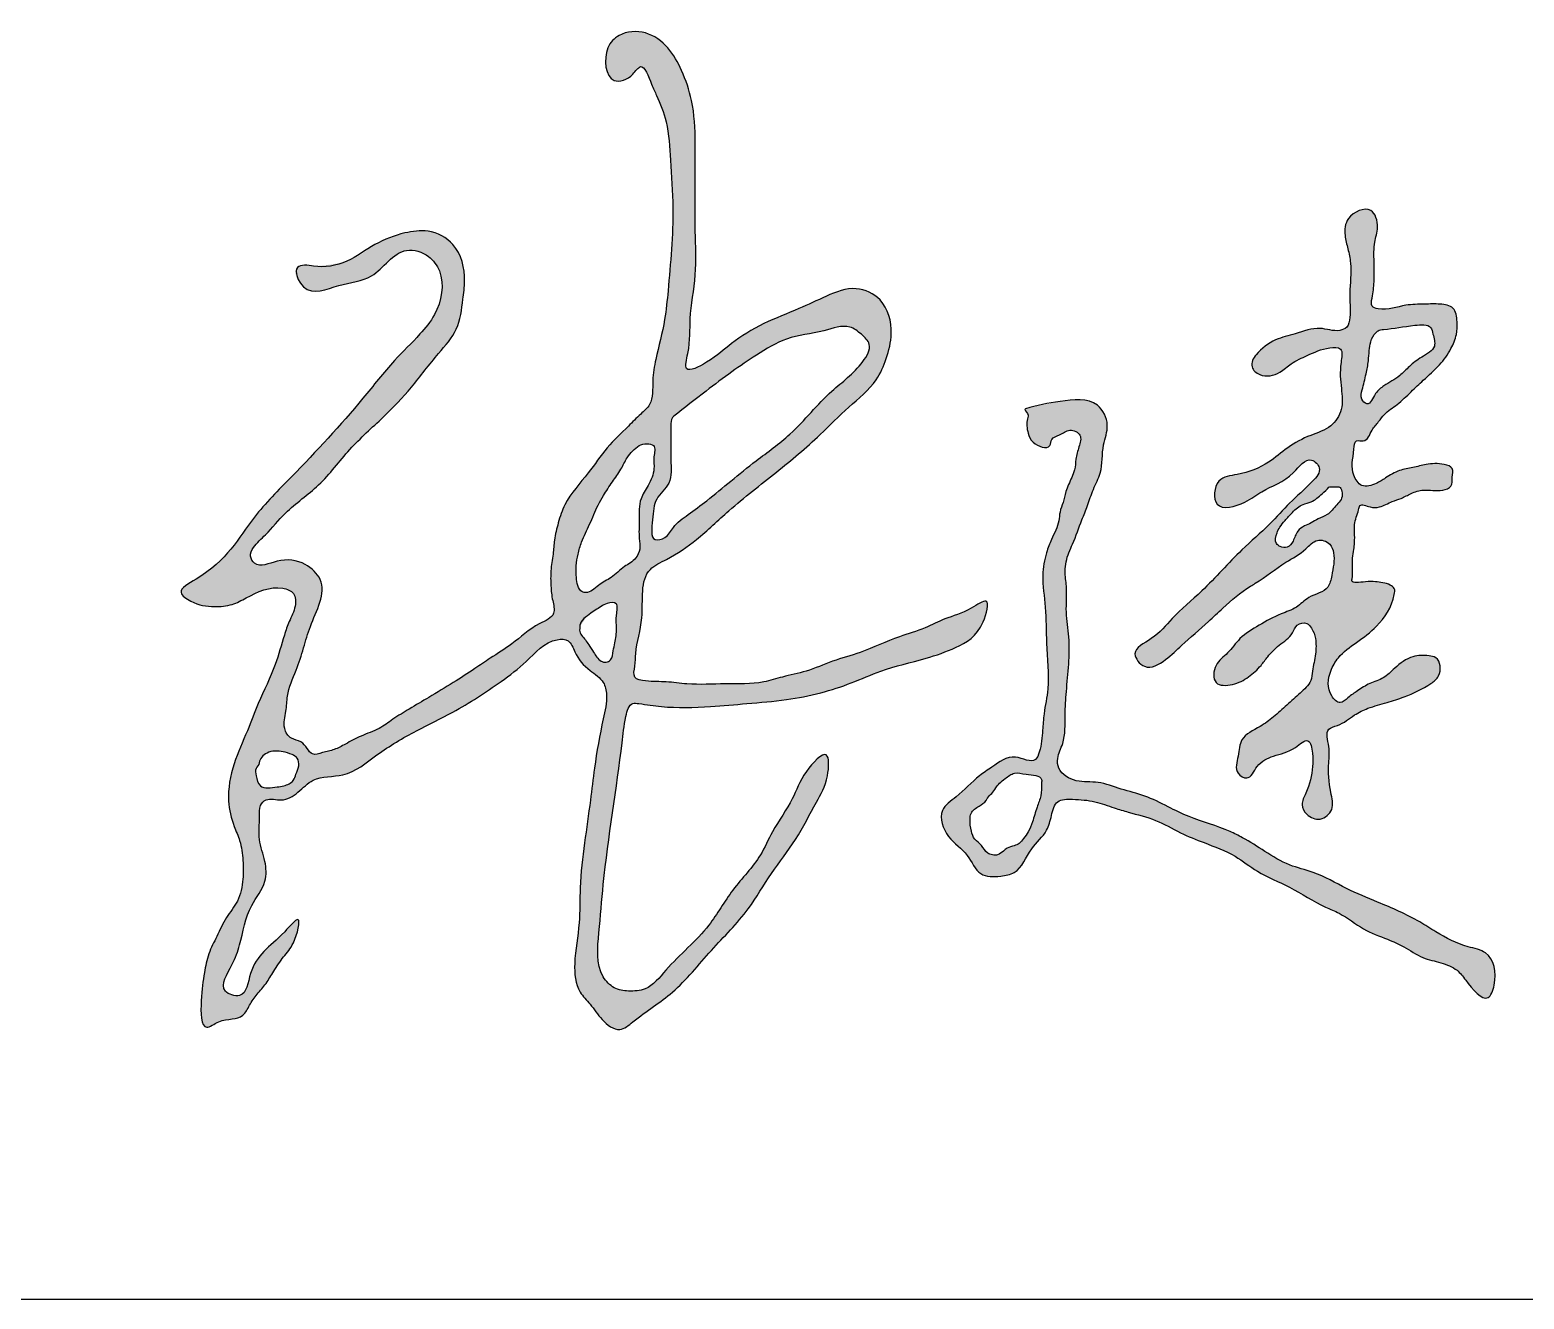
# Model space of a CAD drawing. Extents: x 30064 to 135164, y 17999 to 492668.
# Drawn here: x 110754 to 111712, y 91399 to 92212 of the extents above; entities that cross this region are included whole.
import ezdxf

# ---------------------------------------------------------------- set-up
doc = ezdxf.new("R2010")
doc.units = 0
doc.header["$LTSCALE"] = 1000
doc.header["$MEASUREMENT"] = 0
doc.layers.add('文字和字符', color=7, linetype='Continuous')

msp = doc.modelspace()

# ---------------------------------------------------------------- hatches: boundary and pattern name
at = {"layer": '文字和字符'}
h = msp.add_hatch(color=6, dxfattribs=at)
edge = h.paths.add_edge_path()
edge.add_spline(control_points=[(110935.96, 92060.68), (110936.19, 92060.64), (110961.08, 92061.79), (110973.83, 92075.43), (110992.54, 92082.12), (111010.4, 92084.57), (111029.24, 92074.9), (111033.75, 92055.13), (111031.24, 92036.96), (111029.33, 92019.52), (111013.74, 92002.76), (110999.5, 91983.15), (110980.03, 91962.88), (110958.26, 91943.93), (110941.01, 91919.71), (110919.2, 91905.45), (110907.2, 91889.97), (110898.23, 91882.31), (110894.49, 91875.05), (110899.92, 91866.47), (110914.3, 91873.83), (110929.67, 91871.88), (110947.01, 91855.96), (110934.63, 91834.67), (110929.67, 91815.93), (110924.77, 91800.99), (110918.73, 91787.92), (110918.72, 91775.09), (110915.83, 91765.61), (110920.82, 91757.35), (110928.17, 91756.75), (110931.57, 91751.94), (110935.31, 91746.71), (110942.28, 91749.44), (110949.26, 91750.58), (110957.37, 91755.01), (110966.58, 91760.15), (110977.69, 91763.64), (110987.17, 91770.85), (110997.88, 91777.31), (111010.86, 91785.05), (111025, 91793.47), (111038.05, 91801.95), (111050.33, 91810.41), (111065.01, 91819.31), (111076.09, 91830.29), (111091.71, 91836.36), (111088.71, 91847.08), (111087.89, 91855.75), (111087.68, 91865.91), (111089.5, 91875.58), (111090.03, 91885.99), (111092.69, 91896.57), (111097.76, 91912.26), (111111.49, 91926.48), (111123.3, 91944.55), (111135.82, 91956.17), (111144.65, 91965.35), (111153.97, 91973.25), (111152.56, 91987.1), (111155.75, 92004.96), (111161.12, 92023.91), (111164.06, 92056.47), (111167.29, 92090.53), (111164.6, 92126.74), (111163.48, 92151), (111157, 92167.58), (111151.97, 92177.93), (111146.81, 92192.89), (111139.65, 92181.03), (111123.52, 92175.3), (111120.96, 92198.97), (111132.6, 92210.85), (111149.44, 92212.04), (111163.82, 92201.29), (111172.65, 92185.26), (111179.67, 92164.81), (111180.6, 92144.53), (111180.46, 92125.34), (111180.56, 92106.43), (111180.17, 92082.4), (111181.75, 92055.13), (111176.18, 92028.14), (111177.75, 92010.77), (111172.02, 91990.66), (111192.27, 92000.87), (111203.6, 92011.96), (111224.36, 92024.71), (111245.49, 92032.43), (111264.31, 92041.63), (111282.56, 92048.91), (111302.62, 92039.56), (111307.73, 92019.25), (111303.4, 92001.79), (111295.92, 91984.2), (111278.2, 91970.54), (111258.12, 91949.73), (111231.98, 91928.04), (111204.61, 91906.99), (111182.83, 91885.97), (111165.92, 91874.19), (111144, 91864.51), (111148.94, 91837.06), (111142.11, 91817.31), (111142.19, 91805.14), (111139.98, 91796.13), (111151.42, 91794.33), (111161.7, 91794.69), (111179.03, 91792.12), (111199.65, 91793.49), (111220.52, 91792.5), (111237.28, 91798.02), (111252.45, 91800.81), (111268.42, 91808.06), (111289.07, 91813.41), (111308.06, 91822.84), (111326.74, 91827.89), (111341.87, 91835.99), (111353.82, 91838.37), (111370.33, 91850.52), (111364.17, 91825.29), (111349.07, 91816.44), (111325.18, 91807.85), (111302.15, 91803.19), (111280.53, 91793.24), (111260.37, 91786.8), (111237.96, 91782.33), (111214.22, 91780.55), (111187.72, 91778.08), (111163.99, 91777.37), (111148.22, 91779.96), (111138.22, 91781.17), (111134.98, 91768.59), (111131.34, 91732.85), (111122.75, 91683.76), (111119.04, 91635.09), (111116.34, 91609.96), (111127.97, 91597.44), (111138.12, 91595.84), (111151.36, 91596.83), (111166.17, 91616.29), (111188.14, 91633.74), (111203.75, 91662.12), (111221.35, 91679.41), (111230.42, 91700.84), (111243.38, 91718.17), (111248.33, 91734.64), (111266.88, 91754.45), (111265.75, 91730.23), (111256.7, 91715.41), (111245.61, 91692.74), (111228.6, 91671.97), (111213.89, 91645.71), (111190.09, 91622.75), (111168.16, 91594.75), (111146.75, 91582.16), (111131.41, 91568.74), (111119.9, 91577.78), (111114.12, 91587.34), (111103.84, 91597.21), (111102.28, 91616.83), (111106.9, 91638.49), (111106.23, 91664.6), (111109.43, 91690.78), (111113.06, 91716.26), (111116.25, 91742.89), (111120.05, 91765.33), (111124.65, 91783.49), (111122.05, 91795.62), (111111.49, 91802.14), (111103.73, 91810.57), (111100.38, 91821.85), (111085.07, 91821.72), (111073.59, 91807.31), (111051.87, 91791.36), (111028.62, 91775.97), (111000.61, 91762.84), (110977.56, 91749.18), (110957.82, 91732.42), (110936.62, 91734.48), (110926.54, 91723.38), (110916.26, 91716.88), (110906.6, 91720.66), (110900.78, 91714.72), (110901.71, 91705.38), (110899.92, 91693.26), (110905.41, 91680.13), (110906.17, 91664.39), (110892.97, 91649.38), (110890.16, 91629.21), (110884.24, 91612.72), (110873.38, 91596.49), (110892.92, 91590.43), (110894.44, 91609.17), (110904.17, 91623), (110914.75, 91630.44), (110929.34, 91648.27), (110924.13, 91626.22), (110916.71, 91618.51), (110910.6, 91609.47), (110905.77, 91601.07), (110899.8, 91594.29), (110894.92, 91587.69), (110889.95, 91576.95), (110877.58, 91579.64), (110863.6, 91568.36), (110863.61, 91593.03), (110865.56, 91605.72), (110868.27, 91620.45), (110874.33, 91631.56), (110879.33, 91643.46), (110888.53, 91653.9), (110891.08, 91667.21), (110890.91, 91680.22), (110889.43, 91691.84), (110883.85, 91703.71), (110880.04, 91720.42), (110883.98, 91741.82), (110893.31, 91761.67), (110901.15, 91783.22), (110911.37, 91802.81), (110916, 91820.93), (110920.26, 91833.55), (110924.71, 91841.51), (110924.52, 91851.8), (110910.17, 91856.97), (110896.86, 91850.43), (110883.57, 91843.08), (110870.79, 91842.16), (110859.97, 91843.6), (110846.82, 91852.84), (110879.26, 91868.82), (110891.68, 91895.28), (110929.99, 91933.86), (110960.25, 91966.12), (110985.57, 91998.64), (111002.55, 92015), (111016.91, 92032.11), (111020.78, 92053.26), (111009.85, 92068.56), (110989.86, 92074.63), (110976.2, 92051.14), (110952.06, 92050.16), (110931.75, 92039.13), (110919.27, 92062.97), (110935.85, 92060.7), (110935.96, 92060.68)], knot_values=[0, 0, 0, 0, 29.830329, 58.917813, 87.403057, 108.106156, 133.178165, 167.21185, 183.493575, 210.674955, 237.313626, 275.867732, 312.375317, 353.761043, 395.875537, 434.582879, 460.669761, 476.274997, 484.417806, 491.620343, 511.676156, 536.924503, 555.692553, 598.362356, 618.348177, 639.189191, 663.45492, 677.063063, 692.317653, 702.959274, 711.943659, 720.14469, 726.927846, 735.80548, 746.57076, 757.657127, 773.391329, 790.76732, 805.441898, 822.594095, 842.866694, 868.323001, 891.127033, 907.573393, 930.634575, 961.258613, 976.688727, 988.002723, 1001.170801, 1014.557807, 1029.617846, 1042.133039, 1057.768168, 1075.005198, 1109.99381, 1138.042246, 1164.89526, 1180.29965, 1191.874738, 1213.241442, 1232.349281, 1268.725268, 1294.322921, 1368.395782, 1410.724556, 1445.044845, 1469.944393, 1480.867815, 1499.328512, 1508.741629, 1526.286567, 1555.649157, 1570.573337, 1593.98259, 1617.984445, 1641.382666, 1669.439815, 1707.291974, 1725.035697, 1749.43332, 1786.029801, 1824.844218, 1863.911625, 1895.042411, 1908.396405, 1926.997455, 1954.733646, 1988.605585, 2022.407336, 2049.221687, 2076.673409, 2100.00089, 2131.565175, 2154.184674, 2175.023051, 2209.537897, 2244.846276, 2295.987218, 2350.394106, 2388.904508, 2420.906973, 2437.842954, 2481.538585, 2513.67034, 2525.068719, 2534.685067, 2544.923321, 2563.314623, 2581.768155, 2615.884833, 2650.046285, 2667.232328, 2688.872495, 2714.057646, 2739.784309, 2777.467879, 2801.534699, 2820.718126, 2846.219989, 2860.698517, 2879.243585, 2912.659008, 2940.608915, 2982.423161, 3010.685784, 3039.178412, 3070.401495, 3105.567192, 3138.040416, 3181.77967, 3202.070017, 3207.318711, 3220.228211, 3244.089956, 3371.102495, 3414.225609, 3453.462193, 3467.26996, 3480.300078, 3495.079726, 3519.973063, 3575.220664, 3613.131208, 3652.775903, 3675.917744, 3710.071084, 3737.577823, 3760.456026, 3779.026476, 3804.406012, 3842.427404, 3879.53793, 3916.903526, 3966.451123, 4017.131972, 4061.072175, 4074.638395, 4092.565028, 4109.947309, 4123.823044, 4149.665691, 4185.989873, 4217.238435, 4257.446297, 4295.790415, 4324.39685, 4369.00823, 4390.680082, 4401.809145, 4417.703641, 4439.204356, 4450.588858, 4460.404255, 4494.065203, 4522.530802, 4573.458554, 4609.521342, 4650.912748, 4685.917862, 4712.736046, 4730.120946, 4746.286022, 4759.95949, 4766.863435, 4776.672561, 4797.16942, 4817.291784, 4834.860476, 4859.323634, 4896.066848, 4914.918931, 4939.065769, 4952.349318, 4974.17708, 4996.946, 5022.500289, 5038.394722, 5059.260572, 5074.696393, 5090.132213, 5102.860644, 5115.363234, 5127.279907, 5137.839505, 5160.110254, 5171.91017, 5195.838718, 5221.384366, 5238.430758, 5255.298426, 5274.238989, 5291.838335, 5311.960699, 5328.55338, 5346.364767, 5359.960569, 5382.934513, 5416.477261, 5448.016954, 5474.30002, 5511.880375, 5539.40652, 5552.058861, 5566.94274, 5578.03298, 5588.729847, 5622.382906, 5636.081831, 5651.985781, 5673.57334, 5685.092373, 5703.046221, 5778.830378, 5827.289368, 5921.873186, 5965.463367, 5998.231583, 6019.778213, 6058.791881, 6074.951846, 6095.085564, 6133.666904, 6164.015928, 6195.290173, 6213.346315, 6227.672688, 6227.672688, 6227.672688, 6227.672688], degree=3, periodic=0)
edge = h.paths.add_edge_path(flags=16)
edge.add_spline(control_points=[(111144.59, 91945.66), (111144.49, 91945.59), (111135.7, 91938.27), (111133.28, 91930.12), (111127.01, 91922.27), (111122.31, 91914.69), (111117, 91905.8), (111113.21, 91895.47), (111107.86, 91885.39), (111105.3, 91876.33), (111104.05, 91869.22), (111104.16, 91862.86), (111104.61, 91857.47), (111106.14, 91852.59), (111112.48, 91850.47), (111118.42, 91856.81), (111127.24, 91861.03), (111134.25, 91868.18), (111142.3, 91872.25), (111145.59, 91879.46), (111144.07, 91887.81), (111144.92, 91898.44), (111144.05, 91910.8), (111150.87, 91920.39), (111154.83, 91929.72), (111153.42, 91937.91), (111155.49, 91945.99), (111149.62, 91947.41), (111144.64, 91945.69), (111144.59, 91945.66)], knot_values=[0, 0, 0, 0, 15.16178, 26.885115, 40.319645, 54.966413, 64.568744, 83.231373, 100.644648, 111.873825, 122.261764, 130.597594, 138.137919, 145.255344, 149.904189, 163.057972, 176.277051, 191.533217, 204.002706, 212.709306, 222.244258, 238.518955, 257.638434, 271.136509, 286.704711, 297.422187, 307.353728, 313.519692, 320.456367, 320.456367, 320.456367, 320.456367], degree=3, periodic=0)
edge = h.paths.add_edge_path(flags=16)
edge.add_spline(control_points=[(111166.68, 91964.52), (111166.91, 91964.7), (111188.35, 91981.42), (111202.88, 91992.49), (111220.52, 92004.36), (111239.35, 92016.07), (111260.1, 92017.46), (111277.54, 92024.29), (111286.8, 92017.33), (111294.54, 92009.92), (111284.85, 91993.51), (111264.53, 91979.74), (111244.83, 91954.22), (111221.14, 91937.55), (111203.47, 91923.2), (111189.2, 91911.32), (111176.64, 91901.96), (111166.57, 91894.9), (111162.62, 91886.52), (111151.05, 91883.59), (111153.8, 91899.68), (111153.66, 91911.7), (111166.22, 91921.42), (111164.66, 91934.81), (111164.76, 91946.03), (111165.26, 91954.23), (111164.28, 91959.94), (111166.64, 91964.49), (111166.68, 91964.52)], knot_values=[0, 0, 0, 0, 36.430419, 65.187197, 91.419752, 121.899033, 155.898168, 179.129599, 191.187594, 202.563458, 218.937757, 256.902618, 310.337733, 348.658026, 377.380118, 405.122206, 425.745844, 443.117225, 454.890005, 463.601594, 481.231921, 499.962837, 517.902498, 538.606138, 551.160941, 565.957672, 570.889886, 577.866804, 577.866804, 577.866804, 577.866804], degree=3, periodic=0)
edge = h.paths.add_edge_path(flags=16)
edge.add_spline(control_points=[(111106.53, 91829.43), (111106.52, 91829.54), (111112.4, 91839.15), (111118.84, 91841.65), (111124.08, 91845.12), (111131.89, 91845.56), (111129.27, 91835.98), (111130.38, 91828.44), (111129.35, 91820.5), (111127.75, 91814.07), (111127.46, 91808.75), (111123.37, 91806.41), (111118.52, 91807.84), (111115.7, 91812.96), (111112.55, 91817.48), (111109.6, 91822.35), (111105.92, 91824.47), (111106.54, 91829.41), (111106.53, 91829.43)], knot_values=[0, 0, 0, 0, 13.966431, 26.642221, 32.867363, 40.668687, 50.865474, 62.813241, 75.541774, 82.709236, 91.158043, 95.563358, 100.25464, 110.515602, 118.401257, 123.681007, 133.675528, 136.491121, 136.491121, 136.491121, 136.491121], degree=3, periodic=0)
edge = h.paths.add_edge_path(flags=16)
edge.add_spline(control_points=[(110901.1, 91742.49), (110901.11, 91742.58), (110906.64, 91752.09), (110915.1, 91749.77), (110921.5, 91748.26), (110926.21, 91745.65), (110926.91, 91740.11), (110924.64, 91735.7), (110923.09, 91730.06), (110917.65, 91727.63), (110910.74, 91726.77), (110901.25, 91724.94), (110899.22, 91733.68), (110898.2, 91738.21), (110901.1, 91742.44), (110901.1, 91742.49)], knot_values=[0, 0, 0, 0, 11.122688, 25.410392, 33.76565, 39.259742, 46.34399, 54.032835, 60.099225, 69.754386, 75.753906, 90.734986, 100.54138, 106.793197, 112.698594, 112.698594, 112.698594, 112.698594], degree=3, periodic=0)
h = msp.add_hatch(color=6, dxfattribs=at)
edge = h.paths.add_edge_path()
edge.add_spline(control_points=[(111539.8, 92003.94), (111539.91, 92004.07), (111552.44, 92015.64), (111565.51, 92016.66), (111579.68, 92022.91), (111590.7, 92018.07), (111598.97, 92021.28), (111600.55, 92031.09), (111599.12, 92044.33), (111601.36, 92059.38), (111598.69, 92071.66), (111596.2, 92080.96), (111597.04, 92093.33), (111614.59, 92100.95), (111618.77, 92085.63), (111614.98, 92075.3), (111615.44, 92063.37), (111615.67, 92051.17), (111614.69, 92042.44), (111612.84, 92034.57), (111623.26, 92031.63), (111633.54, 92036.28), (111647.23, 92036.2), (111656.97, 92036.69), (111667.49, 92035.08), (111668.75, 92025.11), (111668.55, 92016.38), (111664.51, 92006.69), (111657.31, 91996.71), (111647.78, 91988.39), (111638.69, 91979.95), (111630.94, 91972.01), (111622.59, 91967.14), (111618.21, 91960.6), (111613.34, 91955.74), (111610.85, 91947.19), (111602.92, 91949.97), (111602.19, 91938.31), (111599.8, 91929.72), (111607.16, 91918.11), (111616.42, 91920.94), (111623.55, 91925.45), (111631.06, 91930.24), (111640.24, 91931.4), (111649.69, 91934.16), (111657.88, 91934.54), (111666.9, 91931.76), (111665.08, 91925.32), (111665.82, 91919.06), (111656.83, 91915.86), (111648.44, 91918.23), (111639.26, 91915.4), (111633.17, 91911.75), (111626.07, 91909.79), (111619.79, 91906.04), (111613.02, 91905.64), (111606.25, 91909.2), (111605.07, 91901.86), (111602.46, 91896.86), (111602.94, 91889.51), (111602.99, 91884.21), (111602.48, 91878.73), (111601.31, 91873.75), (111601.66, 91868.83), (111601.45, 91864.77), (111601.86, 91861.82), (111599.91, 91856.73), (111609.98, 91858.89), (111617.01, 91858.45), (111623.82, 91857.73), (111629.09, 91854.3), (111627.25, 91843.1), (111619.42, 91830.73), (111604.56, 91819.79), (111592.95, 91811.75), (111586.12, 91799.69), (111584.8, 91787.96), (111593.43, 91779.18), (111599.17, 91784.88), (111605.12, 91788.77), (111612.48, 91793.76), (111621.78, 91796.25), (111629.39, 91804.22), (111638.83, 91811.31), (111648.52, 91811.44), (111657.83, 91809.91), (111658.87, 91798.42), (111648.57, 91790.65), (111637.17, 91785.36), (111623.37, 91780.77), (111612.36, 91778.16), (111601.62, 91772.89), (111594.78, 91766.66), (111583.36, 91764.28), (111587.3, 91752.53), (111585.92, 91739.94), (111586.39, 91726.4), (111590.54, 91712.65), (111581.21, 91704.53), (111572.22, 91708.25), (111567.92, 91715.97), (111573.77, 91725.98), (111576.01, 91737.45), (111576.46, 91747.92), (111573.86, 91760.14), (111562.77, 91749.33), (111551.79, 91747.8), (111540.2, 91742.31), (111535.72, 91730.33), (111525.28, 91736.57), (111528.89, 91746.77), (111529.17, 91759.43), (111541.72, 91764.82), (111551.17, 91771.87), (111559.51, 91779.51), (111567.57, 91786.81), (111575.19, 91793.43), (111576.03, 91802.97), (111578.08, 91811.67), (111578.46, 91821.26), (111576.19, 91827.99), (111572.23, 91833.02), (111565.37, 91831.4), (111562.88, 91823.39), (111554.56, 91818.31), (111547.75, 91811.44), (111542.38, 91803.72), (111534.95, 91797), (111525.79, 91792.02), (111511.55, 91791.43), (111512.84, 91806.37), (111522.39, 91812.54), (111529.4, 91823.47), (111542.07, 91830.74), (111553.89, 91837.72), (111565.96, 91841.25), (111573.68, 91850.15), (111586.28, 91852), (111588.65, 91864.95), (111590.75, 91874.09), (111587.46, 91883.86), (111578, 91886.73), (111570.51, 91877.18), (111556.14, 91870.18), (111545.12, 91860.82), (111530.69, 91852.49), (111520.82, 91843.94), (111506.9, 91830.58), (111494.02, 91819.78), (111482.56, 91808.45), (111469.26, 91800.33), (111458.02, 91814.59), (111475.78, 91822.41), (111486.82, 91836.9), (111508.42, 91854.53), (111527.12, 91876.6), (111547.44, 91893.57), (111561.58, 91909.87), (111573, 91919.2), (111582.86, 91930.63), (111572.85, 91940.15), (111561.7, 91923.28), (111545.86, 91918.76), (111532.57, 91908.12), (111511.19, 91902.34), (111513.34, 91925.59), (111531.36, 91927.04), (111546.57, 91933.03), (111560.12, 91945.1), (111573.71, 91952.41), (111587.99, 91956.6), (111595.99, 91968.84), (111594.21, 91983.7), (111593.06, 91995.03), (111596.19, 92008.97), (111583.1, 92008.45), (111573.92, 92003.89), (111562.6, 91999.08), (111554.49, 91991.19), (111544.09, 91989.26), (111534.59, 91995.32), (111539.74, 92003.87), (111539.8, 92003.94)], knot_values=[0, 0, 0, 0, 21.814226, 40.014518, 62.705103, 80.181203, 87.059593, 95.960741, 117.525979, 144.48919, 157.446323, 169.514731, 184.787555, 205.834293, 221.965238, 235.360358, 252.742704, 270.71375, 285.202589, 292.391017, 298.294038, 323.168932, 339.890762, 353.677583, 365.620364, 378.129251, 389.526685, 402.989381, 420.611403, 440.531037, 455.37129, 472.336878, 486.5792, 494.822314, 504.352288, 516.704907, 522.699181, 530.27695, 553.639261, 565.149337, 577.864888, 587.528817, 601.603428, 613.797645, 625.753182, 641.937729, 649.9788, 657.766267, 665.645468, 673.686615, 691.069983, 702.267642, 712.223711, 720.551303, 732.907569, 741.299569, 750.370401, 754.159277, 767.819998, 775.008381, 783.993926, 790.014194, 797.893351, 805.081778, 810.473088, 814.666318, 817.720913, 829.769177, 838.760629, 852.283854, 856.964277, 862.355586, 894.641394, 917.573479, 938.655869, 952.338385, 974.413595, 984.091028, 992.098792, 1002.565424, 1015.429981, 1028.359865, 1041.617731, 1060.692449, 1075.149999, 1081.330321, 1097.650211, 1107.252151, 1133.82575, 1149.932866, 1167.658992, 1180.945792, 1198.851742, 1207.212315, 1222.48382, 1236.906949, 1263.262694, 1278.557776, 1291.815576, 1304.435541, 1313.922398, 1324.654884, 1349.142625, 1361.020488, 1372.838601, 1385.371679, 1406.33795, 1423.525104, 1437.340436, 1446.079862, 1461.351368, 1476.168885, 1496.200813, 1510.803882, 1526.560496, 1542.662576, 1557.114579, 1565.766985, 1581.249459, 1594.824166, 1604.755407, 1610.756543, 1619.414177, 1627.419657, 1643.634371, 1658.03725, 1667.713087, 1682.728431, 1698.677316, 1713.209272, 1728.480822, 1743.495369, 1760.340716, 1781.062409, 1803.083586, 1817.90876, 1831.829559, 1851.204785, 1861.937228, 1882.369986, 1890.726834, 1902.273459, 1915.005119, 1936.427946, 1969.389218, 1974.338724, 2005.754245, 2023.168452, 2055.026844, 2074.268902, 2093.867831, 2107.78631, 2127.599717, 2153.412209, 2189.440129, 2240.453356, 2274.08225, 2299.89394, 2328.106323, 2341.387876, 2350.989816, 2370.530551, 2403.28468, 2421.19063, 2445.869309, 2466.302067, 2483.491087, 2513.600141, 2534.81948, 2557.988589, 2577.732832, 2594.915337, 2613.696208, 2636.660478, 2648.798069, 2658.352665, 2679.53953, 2695.582632, 2708.030864, 2726.091721, 2735.787779, 2747.159611, 2747.159611, 2747.159611, 2747.159611], degree=3, periodic=0)
edge = h.paths.add_edge_path(flags=16)
edge.add_spline(control_points=[(111586.5, 91919.01), (111586.46, 91918.97), (111580.55, 91913.25), (111576.46, 91909.69), (111568.57, 91908.18), (111563.25, 91903.32), (111558.72, 91898.1), (111555.07, 91893.83), (111552.73, 91889.14), (111551.43, 91883.62), (111555.51, 91880.43), (111560.37, 91879.85), (111564.18, 91884.92), (111565.58, 91890.79), (111570.5, 91894.3), (111575.31, 91896.03), (111579.74, 91899.17), (111586.4, 91901.29), (111590.32, 91906.67), (111594.57, 91910.91), (111595.26, 91915.04), (111593.92, 91919.93), (111590.32, 91919.21), (111586.52, 91919.04), (111586.5, 91919.01)], knot_values=[0, 0, 0, 0, 8.439041, 20.62857, 28.097042, 39.877603, 49.765051, 57.178901, 62.854461, 72.258155, 76.58164, 82.950578, 90.312624, 100.188639, 107.6845, 114.090351, 121.535477, 130.11106, 142.317774, 148.462757, 154.387511, 159.526625, 165.895648, 169.459976, 169.459976, 169.459976, 169.459976], degree=3, periodic=0)
edge = h.paths.add_edge_path(flags=16)
edge.add_spline(control_points=[(111616.56, 92018), (111616.51, 92017.95), (111612.47, 92011.95), (111612.3, 92006.44), (111611.85, 91999.31), (111610.07, 91990.95), (111608.34, 91983.02), (111606.19, 91975.83), (111612.34, 91970.01), (111615.81, 91979.71), (111622.68, 91984.99), (111631.32, 91989.31), (111638.16, 91997.03), (111645.65, 92002.51), (111655.87, 92007.85), (111653.28, 92015.99), (111651.68, 92023.87), (111636.81, 92022.54), (111626.54, 92019.9), (111618.66, 92020.18), (111616.58, 92018.01), (111616.56, 92018)], knot_values=[0, 0, 0, 0, 9.334311, 17.140719, 26.361451, 38.018579, 52.789195, 61.01517, 67.124154, 79.068588, 89.242621, 105.885881, 117.802758, 131.460083, 146.451071, 157.202444, 163.309657, 177.435607, 205.630785, 210.588468, 213.165382, 213.165382, 213.165382, 213.165382], degree=3, periodic=0)
h = msp.add_hatch(color=6, dxfattribs=at)
edge = h.paths.add_edge_path()
edge.add_spline(control_points=[(111392.04, 91969.19), (111392.27, 91969.27), (111417.27, 91975.17), (111436.97, 91977.01), (111446.66, 91959.07), (111440.44, 91944.64), (111441.94, 91929.94), (111435.21, 91917.86), (111432.07, 91907.62), (111427.27, 91896.07), (111423.78, 91885.81), (111418.85, 91875.32), (111416.74, 91866.02), (111419.01, 91853.31), (111417.46, 91839.18), (111421.5, 91816.84), (111418.57, 91794.71), (111417.11, 91772.12), (111417.94, 91757.15), (111412.05, 91746.73), (111413.11, 91736.05), (111424.77, 91729.35), (111439.13, 91731.04), (111453.37, 91725.13), (111468.88, 91721.78), (111482.93, 91714.53), (111500.63, 91705.7), (111517.52, 91701.48), (111533.47, 91693.38), (111545.71, 91685.51), (111560.16, 91676.36), (111579.25, 91672.37), (111596.95, 91661.7), (111620.17, 91652.21), (111639.82, 91643.93), (111657.92, 91632.07), (111671.56, 91624.93), (111691.28, 91621.46), (111694.84, 91604.81), (111687.53, 91586.13), (111675.38, 91601.25), (111668.52, 91610.71), (111657.93, 91614.71), (111645.74, 91617.14), (111635.33, 91624.59), (111622.41, 91630.2), (111607.61, 91635.41), (111595.99, 91645.32), (111578.97, 91651.85), (111562.67, 91663.1), (111541.77, 91671.12), (111525.53, 91684.28), (111508.04, 91690.61), (111490.74, 91697.41), (111475.65, 91706.59), (111460.71, 91709.92), (111447.8, 91713.86), (111436.09, 91718.27), (111424.34, 91719.12), (111411.28, 91719.37), (111408.62, 91708.34), (111405.89, 91697.18), (111394.07, 91687.56), (111388.83, 91671.99), (111375, 91669.42), (111361.34, 91669.23), (111355.46, 91685.4), (111341.53, 91693.19), (111334.98, 91712.04), (111350.46, 91722.06), (111359.48, 91732.55), (111372.45, 91740.71), (111383.45, 91749.78), (111397.86, 91740.82), (111402.2, 91752.57), (111402.92, 91762.01), (111403.87, 91775.75), (111407.98, 91794.06), (111404.96, 91817.05), (111405.55, 91841.39), (111402.07, 91860.72), (111404.72, 91875.48), (111408.92, 91886.83), (111413.63, 91895.03), (111413.84, 91903.45), (111416.53, 91909.37), (111417.76, 91917.16), (111421.15, 91923.82), (111423.92, 91930.64), (111424.18, 91937.57), (111426.11, 91944.44), (111428.86, 91952.89), (111419.9, 91957.16), (111414.75, 91952.25), (111408.37, 91950.81), (111408.14, 91942.25), (111396.51, 91946.39), (111393.07, 91954.2), (111392.88, 91961.23), (111393.94, 91965.81), (111392, 91969.17), (111392.04, 91969.19)], knot_values=[0, 0, 0, 0, 31.567408, 64.804615, 84.514899, 102.449572, 127.665217, 143.393176, 158.761139, 172.306084, 195.386314, 203.777391, 220.63047, 233.896682, 257.032253, 279.176201, 327.700844, 348.661996, 374.096735, 388.033075, 396.915328, 415.877792, 435.250381, 456.66983, 478.431065, 501.305126, 522.015154, 560.722472, 573.046245, 596.2976, 621.456877, 643.421109, 676.452722, 706.559804, 747.979879, 764.804525, 796.369237, 812.756663, 842.42195, 854.740888, 879.873646, 891.588111, 907.370515, 923.988969, 943.623296, 959.405623, 982.733778, 1008.381509, 1021.700495, 1058.208083, 1090.24983, 1114.093944, 1144.201026, 1166.925646, 1191.573171, 1217.002209, 1229.971469, 1248.063792, 1268.029249, 1281.440462, 1294.753802, 1308.690116, 1329.858381, 1355.865323, 1368.43417, 1386.209945, 1406.30905, 1430.06276, 1453.845898, 1470.989804, 1499.087867, 1512.54167, 1535.266273, 1553.042048, 1560.571233, 1580.172383, 1594.917168, 1617.197884, 1657.975453, 1689.943564, 1718.67234, 1738.776712, 1751.36341, 1769.195262, 1777.025624, 1785.794542, 1795.901638, 1809.568461, 1816.675984, 1826.397683, 1837.686133, 1847.881877, 1857.816128, 1868.115168, 1875.917125, 1881.585263, 1896.597226, 1905.82176, 1918.671785, 1923.218896, 1927.782629, 1927.782629, 1927.782629, 1927.782629], degree=3, periodic=0)
edge = h.paths.add_edge_path(flags=17)
edge.add_spline(control_points=[(111362.29, 91714.78), (111362.23, 91714.74), (111356.56, 91711.08), (111356.47, 91705.11), (111356.89, 91699.4), (111359.13, 91693.07), (111364.39, 91689.83), (111366.64, 91684.72), (111370.87, 91683.27), (111374.67, 91683.23), (111377.55, 91685.66), (111380.75, 91688.23), (111384.47, 91689.18), (111388.5, 91690.66), (111391.01, 91694.32), (111394.37, 91698.54), (111397.03, 91705.52), (111398.97, 91713.38), (111402.48, 91721.43), (111402.12, 91727.33), (111402.89, 91734.79), (111392.82, 91734.47), (111385.15, 91737.01), (111379.48, 91732.79), (111375.41, 91729.74), (111372.86, 91726.23), (111370.76, 91722.8), (111367.88, 91720.6), (111366.63, 91717.13), (111362.35, 91714.81), (111362.29, 91714.78)], knot_values=[0, 0, 0, 0, 9.663903, 14.696519, 25.589324, 33.287033, 41.448102, 50.312117, 54.669885, 59.317586, 65.471876, 69.610934, 76.339168, 81.250991, 86.994431, 94.228062, 103.814692, 117.550507, 128.275999, 139.362893, 142.658643, 157.109971, 167.517587, 177.222957, 183.783609, 188.977779, 195.04957, 200.641099, 203.083872, 211.139425, 211.139425, 211.139425, 211.139425], degree=3, periodic=0)

# ---------------------------------------------------------------- linework, layer by layer
msp.add_line((105180.82, 91398.87), (113180.82, 91398.87))
at = {"layer": '文字和字符', "color": 6}
for points, start_tangent, end_tangent in [([(110935.96, 92060.68), (110957.22, 92063.86), (110975.29, 92074.49), (110994.42, 92081.92), (111009.3, 92082.99), (111025.25, 92074.49), (111032.69, 92051.12), (111031.63, 92039.43), (111027.38, 92020.31), (111016.06, 92004.8), (110998.67, 91983.13), (110980.6, 91964.01), (110959.22, 91943.22), (110939.15, 91920.46), (110917.89, 91902.4), (110905.13, 91888.59), (110897.49, 91880.34), (110895.56, 91874.79), (110898.18, 91870.31), (110912.57, 91871.59), (110930.64, 91869.47), (110940.21, 91859.9), (110933.88, 91829.81), (110929.57, 91816.07), (110924.76, 91801.84), (110919.23, 91785.25), (110918.25, 91775.5), (110917.43, 91764.53), (110921.75, 91758.2), (110927.81, 91755.89), (110931.84, 91751.57), (110935.3, 91748.12), (110941.64, 91748.98), (110949.13, 91751), (110956.33, 91754.45), (110966.42, 91759.64), (110977.94, 91764.53), (110986.78, 91770.34), (110997.25, 91776.91), (111009.79, 91784.41), (111025.48, 91793.9), (111039.27, 91802.85), (111049.11, 91809.45), (111062.94, 91818.67), (111080.81, 91831.62), (111089.74, 91838.25), (111089.13, 91846.38), (111088, 91855.8), (111088, 91865.45), (111089.35, 91876.22), (111090.25, 91885.19), (111092.72, 91896.19), (111096.98, 91907.85), (111111.91, 91928.18), (111124.12, 91944.28), (111137.62, 91958.15), (111145.53, 91965.94), (111151.19, 91972.07), (111153.27, 91987.32), (111155.2, 92000.96), (111160.88, 92026.55), (111163.02, 92044.87), (111166.1, 92098.16), (111164.62, 92128.63), (111161.76, 92153.2), (111155.7, 92170.09), (111152.5, 92177.28), (111145.31, 92188.47), (111140.51, 92183.68), (111128.51, 92179.68), (111124.51, 92200.46), (111131.71, 92208.45), (111148.5, 92210.05), (111162.9, 92200.46), (111171.7, 92186.07), (111178.09, 92166.89), (111180.49, 92139.72), (111180.49, 92126.93), (111180.49, 92109.35), (111180.49, 92082.98), (111180.49, 92055.01), (111177.29, 92027.04), (111175.7, 92004.66), (111174.9, 91995.07), (111187.69, 91999.06), (111203.68, 92011.05), (111224.48, 92023.84), (111246.87, 92033.43), (111264.46, 92041.42), (111283.66, 92046.22), (111298.85, 92039.02), (111306.05, 92017.45), (111302.85, 92001.46), (111296.45, 91987.88), (111278.86, 91970.29), (111260.46, 91952.71), (111232.47, 91928.74), (111202.09, 91903.96), (111181.29, 91885.58), (111162.1, 91872.79), (111151.7, 91866.4), (111146.24, 91835.39), (111142.38, 91812.56), (111141.75, 91804.37), (111141.75, 91797.44), (111148.68, 91794.92), (111161.92, 91794.29), (111175.16, 91793.03), (111199.75, 91793.03), (111224.33, 91794.29), (111236.31, 91797.44), (111251.44, 91801.22), (111268.46, 91807.52), (111286.11, 91813.19), (111311.33, 91823.27), (111327.72, 91828.94), (111340.33, 91834.61), (111357.35, 91841.54), (111366.81, 91845.95), (111364.92, 91832.72), (111347.26, 91816.34), (111328.35, 91809.41), (111299.35, 91801.22), (111280.44, 91793.66), (111260.9, 91787.36), (111238.83, 91782.95), (111213.62, 91780.43), (111190.29, 91778.54), (111158.77, 91778.54), (111144.27, 91780.43), (111140.49, 91780.43), (111136.08, 91772.24), (111133.55, 91755.23), (111121.55, 91664.49), (111118.74, 91633.54), (111121.55, 91605.4), (111128.59, 91598.37), (111137.74, 91596.26), (111148.3, 91597.66), (111161.67, 91609.62), (111189.12, 91638.46), (111204.6, 91660.97), (111222.2, 91683.48), (111229.94, 91698.25), (111242.61, 91719.35), (111251.76, 91736.93), (111264.43, 91747.48), (111265.13, 91734.12), (111258.1, 91717.24), (111244.72, 91693.32), (111229.24, 91671.52), (111214.46, 91649.01), (111190.79, 91622.27), (111165.89, 91595.55), (111140.55, 91576.56), (111132.11, 91571.64), (111120.85, 91577.97), (111113.1, 91587.82), (111106.77, 91595.55), (111103.25, 91613.84), (111106.07, 91639.87), (111106.77, 91662.38), (111109.59, 91691.21), (111113.28, 91718.6), (111115.92, 91739.04), (111121.55, 91770.7), (111123.66, 91786.17), (111121.55, 91793.91), (111113.1, 91801.64), (111103.25, 91813.6), (111099.03, 91820.64), (111091.99, 91821.34), (111072.17, 91807.35), (111056.09, 91794.61), (111025.12, 91774.92), (111001.99, 91763.06), (110976.56, 91747.48), (110954.74, 91734.82), (110935.74, 91731.31), (110925.88, 91723.57), (110915.32, 91718.65), (110905.47, 91718.65), (110901.95, 91715.13), (110901.25, 91708.09), (110901.25, 91693.32), (110904.77, 91679.26), (110904.77, 91666.6), (110896.32, 91651.12), (110888.58, 91625.8), (110883.65, 91613.14), (110879.43, 91596.26), (110888.58, 91593.44), (110895.62, 91607.51), (110904.06, 91621.58), (110917.44, 91634.24), (110925.88, 91641.98), (110923.07, 91627.21), (110916.73, 91618.06), (110910.4, 91608.92), (110905.47, 91601.18), (110899.84, 91594.15), (110894.91, 91587.11), (110890.69, 91580.78), (110875.21, 91576.56), (110867.46, 91573.05), (110863.94, 91589.93), (110866.06, 91608.21), (110868.87, 91620.17), (110873.93, 91631.23), (110880.13, 91643.38), (110887.17, 91653.93), (110890.69, 91668), (110890.69, 91679.96), (110888.58, 91692.62), (110885.06, 91701.76), (110881.54, 91717.94), (110885.06, 91741.86), (110893.51, 91762.96), (110900.54, 91780.54), (110911.36, 91805.37), (110917.22, 91824.32), (110920.31, 91832.9), (110924.12, 91842.93), (110923.08, 91850.85), (110916.19, 91854.3), (110892.74, 91848.1), (110883.78, 91843.96), (110872.4, 91842.58), (110857.23, 91846.03), (110851.02, 91851.54), (110860.68, 91860.16), (110898.12, 91899.91), (110921.7, 91925.67), (110967.61, 91976.06), (110987.8, 92000.12), (111004.11, 92017.2), (111013.43, 92029.62), (111016.54, 92057.56), (111009.55, 92066.87), (110995.57, 92070.75), (110973.04, 92054.45), (110952.07, 92048.24), (110929.55, 92047.47), (110925.66, 92059.89), (110935.96, 92060.68)], (0.984905, -0.173097), (0.984905, -0.173097)), ([(111539.8, 92003.94), (111552.33, 92013.44), (111564.85, 92017.32), (111580.84, 92020.78), (111593.36, 92019.48), (111597.85, 92021.59), (111599.84, 92027.68), (111599.84, 92043.22), (111600.28, 92062.65), (111598.58, 92071.83), (111596.82, 92080.35), (111598.98, 92091.14), (111613.23, 92096.32), (111617.55, 92085.53), (111615.83, 92076.03), (111615.39, 92063.51), (111615.39, 92050.56), (111614.1, 92040.2), (111614.1, 92035.02), (111617.99, 92033.3), (111635.76, 92035.6), (111647.79, 92036.32), (111657.73, 92036.32), (111665.94, 92033.73), (111668.53, 92025.09), (111668.1, 92016.89), (111664.64, 92007.83), (111657.3, 91997.47), (111646.93, 91987.54), (111639.11, 91980.24), (111630.08, 91972), (111621.99, 91965.67), (111618.29, 91961.03), (111614.1, 91955.59), (111608.48, 91948.68), (111604.16, 91948.68), (111602.44, 91943.5), (111602.44, 91926.67), (111607.62, 91920.19), (111616.69, 91921.49), (111622.74, 91924.94), (111631.69, 91929.72), (111640.26, 91931.64), (111648.66, 91933.57), (111660.32, 91933.57), (111665.5, 91930.98), (111665.5, 91925.37), (111664.64, 91919.76), (111659.46, 91917.17), (111646.93, 91917.17), (111639.15, 91915.01), (111632.7, 91911.87), (111627.06, 91909.83), (111618.85, 91906.38), (111612.8, 91906.38), (111606.32, 91907.24), (111605.46, 91904.65), (111602.87, 91895.15), (111602.87, 91889.97), (111602.87, 91883.5), (111602.44, 91879.18), (111601.57, 91873.57), (111601.57, 91868.39), (111601.57, 91864.5), (111601.57, 91861.48), (111601.14, 91859.32), (111609.78, 91858.46), (111616.26, 91858.46), (111625.76, 91856.3), (111628.35, 91854.14), (111628.35, 91850.26), (111616.97, 91829.97), (111604.12, 91819.57), (111592.5, 91809.79), (111587.6, 91801.23), (111588.22, 91785.33), (111593.72, 91781.05), (111598.62, 91784.11), (111604.72, 91788.54), (111612.69, 91793.28), (111621.25, 91796.95), (111628.6, 91803.06), (111640.22, 91810.4), (111650.62, 91811.01), (111654.9, 91809.79), (111656.74, 91798.17), (111651.84, 91793.28), (111634.71, 91784.72), (111623.7, 91781.05), (111611.47, 91777.38), (111602.9, 91773.1), (111591.89, 91766.38), (111586.38, 91763.93), (111586.38, 91752.93), (111586.38, 91742.53), (111587.6, 91723.58), (111588.22, 91712.57), (111580.87, 91706.46), (111572.31, 91709.52), (111569.25, 91715.63), (111571.7, 91722.97), (111575.98, 91740.09), (111575.98, 91748.65), (111572.92, 91756.6), (111564.97, 91752.32), (111550.9, 91746.81), (111540.5, 91740.09), (111533.77, 91732.75), (111528.26, 91735.81), (111528.26, 91746.81), (111530.71, 91757.21), (111542.33, 91765.77), (111550.9, 91771.88), (111559.4, 91779.4), (111568.03, 91787.17), (111574.76, 91795.11), (111575.98, 91801.23), (111577.82, 91812.23), (111577.82, 91822.02), (111575.37, 91828.74), (111572.31, 91831.8), (111566.19, 91830.58), (111563.13, 91825.69), (111554.57, 91817.74), (111547.23, 91810.4), (111542.94, 91804.9), (111534.99, 91797.56), (111524.59, 91792.67), (111514.19, 91793.89), (111514.19, 91804.9), (111521.53, 91812.85), (111529.48, 91822.02), (111541.72, 91830.58), (111555.79, 91837.91), (111565.58, 91842.19), (111573.53, 91848.31), (111585.77, 91855.03), (111588.22, 91862.37), (111589.44, 91877.04), (111586.99, 91882.55), (111579.04, 91884.99), (111571.7, 91879.49), (111558.85, 91870.93), (111539.27, 91857.48), (111536.21, 91855.64), (111518.47, 91841.58), (111509.29, 91833.02), (111492.16, 91817.74), (111481.76, 91808.57), (111468.3, 91804.29), (111462.18, 91812.23), (111472.58, 91822.02), (111486.04, 91834.86), (111505.01, 91852.59), (111530.71, 91878.88), (111548.45, 91895.39), (111561.3, 91908.84), (111575.98, 91922.9), (111580.26, 91931.46), (111575.37, 91936.35), (111563.74, 91928.4), (111543.55, 91916.17), (111532.54, 91909.45), (111514.8, 91908.23), (111516.02, 91922.9), (111527.65, 91927.18), (111547.84, 91935.13), (111560.07, 91944.3), (111574.76, 91952.25), (111587.6, 91958.36), (111594.33, 91968.76), (111594.41, 91982.29), (111594.2, 91998.84), (111593.82, 92007.58), (111586.98, 92008.34), (111572.53, 92003.4), (111562.26, 91998.08), (111555.04, 91992.76), (111542.11, 91991.24), (111537.17, 91996.18), (111539.8, 92003.94)], (0.662995, 0.748624), (0.662995, 0.748624)), ([(111166.68, 91964.52), (111187.41, 91980.63), (111204, 91993.06), (111219.66, 92003.65), (111239.04, 92013.98), (111262.96, 92019.3), (111279.54, 92021.6), (111286.91, 92017), (111291.98, 92010.55), (111287.83, 91999.51), (111268.02, 91980.63), (111241.14, 91953.06), (111219.48, 91935.93), (111203.31, 91923.01), (111187.79, 91910.41), (111175.89, 91901.5), (111166.45, 91893.28), (111160.95, 91886.82), (111154.81, 91885.53), (111153.19, 91898.13), (111155.78, 91911.38), (111163.54, 91921.72), (111164.83, 91936.58), (111164.83, 91945.63), (111164.83, 91956.29), (111164.83, 91959.85), (111166.68, 91964.52)], (0.790786, 0.612093), (0.790786, 0.612093)), ([(111616.56, 92018), (111613.28, 92012.13), (111612.28, 92006.6), (111611.75, 91999.97), (111610.22, 91991.71), (111607.78, 91981.35), (111607.49, 91975.43), (111610.75, 91972.47), (111616.38, 91978.98), (111621.71, 91984.01), (111631.78, 91990.53), (111638, 91996.45), (111645.89, 92002.33), (111654, 92009.47), (111653.11, 92017.17), (111651.63, 92021.31), (111641.55, 92022.79), (111621.41, 92020.13), (111617.95, 92019.24), (111616.56, 92018)], (-0.774883, -0.632104), (-0.774883, -0.632104)), ([(111392.04, 91969.19), (111414.28, 91973.95), (111438.11, 91971.57), (111444.47, 91958.87), (111442.09, 91946.16), (111439.93, 91928.12), (111435.56, 91917.66), (111431.76, 91907.26), (111428.22, 91898.16), (111422.23, 91882.65), (111419.84, 91877.09), (111417.46, 91865.18), (111418.25, 91855.65), (111418.25, 91838.98), (111419.84, 91823.1), (111418.25, 91788.17), (111417.46, 91773.09), (111415.87, 91754.82), (111412.69, 91745.3), (111413.49, 91738.95), (111424.61, 91731.01), (111438.52, 91729.85), (111453.37, 91725.63), (111468.41, 91721.2), (111483.4, 91714.33), (111496.9, 91707.98), (111523.12, 91698.46), (111531.07, 91694.49), (111545.37, 91685.75), (111561.25, 91677.02), (111576.35, 91672.26), (111597.8, 91661.93), (111617.66, 91653.2), (111644.67, 91640.5), (111655, 91634.15), (111675.66, 91624.62), (111686.78, 91620.65), (111692.34, 91600.01), (111688.37, 91592.07), (111674.07, 91603.18), (111668.51, 91609.53), (111658.18, 91614.3), (111646.71, 91617.73), (111634.34, 91624.62), (111624.02, 91629.38), (111608.61, 91636.1), (111593.03, 91646.06), (111584.29, 91650.03), (111561.25, 91662.73), (111540.6, 91673.05), (111526.3, 91682.58), (111506.44, 91691.31), (111491.34, 91697.66), (111475.45, 91705.6), (111457.9, 91710.86), (111448.96, 91713.6), (111436.53, 91717.51), (111422.23, 91719.1), (111412.69, 91717.51), (111408.72, 91708.78), (111405.54, 91699.25), (111396.01, 91687.34), (111384.89, 91672.26), (111376.15, 91669.87), (111363.44, 91671.46), (111354.79, 91683.09), (111342.78, 91695.28), (111338.81, 91711.95), (111347.55, 91720.69), (111362.64, 91734.18), (111370.59, 91739.74), (111385.68, 91746.09), (111398.39, 91744.5), (111400.87, 91749.33), (111403, 91763.3), (111403.95, 91773.88), (111406.34, 91789.76), (111405.54, 91819.13), (111404.75, 91842.16), (111403.16, 91862.8), (111405.54, 91877.09), (111408.69, 91885.6), (111413.41, 91897.55), (111414.18, 91903.14), (111416.14, 91909.15), (111417.94, 91916.21), (111421.7, 91925.31), (111423.44, 91930.13), (111424.4, 91937.07), (111426.33, 91944.97), (111426.91, 91952.29), (111420.55, 91955.57), (111413.79, 91952.49), (111408.97, 91949.59), (111407.62, 91945.74), (111397.01, 91947.86), (111393.73, 91953.64), (111393.35, 91962.89), (111393.35, 91966.17), (111392.04, 91969.19)], (0.945021, 0.327011), (0.945021, 0.327011)), ([(111144.59, 91945.66), (111136.86, 91937.93), (111132.85, 91930.5), (111127.41, 91922.49), (111121.69, 91913.62), (111118.25, 91907.61), (111112.82, 91895.31), (111107.66, 91883.87), (111105.38, 91876.1), (111104.23, 91868.71), (111104.23, 91862.7), (111104.85, 91857.3), (111107.09, 91852.69), (111110.24, 91851.54), (111118.54, 91856.12), (111126.56, 91861.27), (111135.14, 91868.14), (111142.3, 91873.57), (111144.88, 91879.29), (111144.59, 91886.16), (111144.59, 91897.89), (111145.73, 91911.62), (111150.31, 91920.2), (111154.03, 91930.78), (111154.03, 91938.51), (111153.75, 91945.66), (111149.45, 91946.8), (111144.59, 91945.66)], (-0.840213, -0.542256), (-0.840213, -0.542256)), ([(111586.5, 91919.01), (111582.11, 91914.81), (111574.97, 91909.69), (111569.85, 91908.04), (111563.08, 91902.92), (111558.32, 91897.62), (111555.03, 91893.41), (111553.2, 91889.75), (111552.83, 91882.99), (111555.21, 91880.97), (111559.79, 91880.61), (111563.45, 91884.45), (111566.56, 91890.85), (111570.8, 91894.19), (111574.99, 91896.12), (111579.65, 91898.79), (111585.22, 91901.46), (111591.45, 91907.68), (111594.19, 91911.15), (111594.92, 91915.36), (111593.64, 91918.83), (111589.07, 91919.2), (111586.5, 91919.01)], (-0.672398, -0.74019), (-0.672398, -0.74019)), ([(111106.53, 91829.43), (111112.5, 91837.53), (111120.1, 91842.6), (111124.12, 91844.6), (111129.73, 91844.37), (111129.99, 91837.03), (111129.99, 91828.42), (111128.97, 91819.3), (111127.96, 91814.23), (111126.19, 91808.41), (111123.4, 91806.89), (111120.1, 91807.65), (111115.34, 91813.31), (111112.23, 91818.06), (111110.06, 91821.19), (111106.42, 91827.4), (111106.53, 91829.43)], (-0.111358, 0.99378), (-0.111358, 0.99378)), ([(110901.1, 91742.49), (110906.11, 91748.75), (110916.38, 91749.5), (110922.14, 91747.75), (110925.4, 91745.49), (110926.4, 91740.49), (110924.65, 91735.23), (110922.89, 91731.23), (110916.88, 91727.72), (110912.62, 91726.97), (110901.86, 91727.72), (110899.1, 91734.23), (110899.1, 91738.74), (110901.1, 91742.49)], (0.091716, 0.995785), (0.091716, 0.995785)), ([(111362.29, 91714.78), (111357.2, 91710.03), (111356.52, 91706.47), (111357.37, 91698.66), (111359.58, 91693.57), (111363.82, 91689.5), (111367.9, 91684.58), (111370.83, 91683.46), (111374.18, 91683.56), (111377.92, 91685.94), (111380.33, 91687.69), (111384.88, 91689.38), (111388.1, 91690.86), (111390.82, 91693.97), (111393.83, 91698.23), (111396.55, 91704.58), (111399.46, 91714.04), (111401.85, 91721.39), (111402.36, 91729.37), (111402.36, 91731.74), (111392.51, 91735.14), (111385.04, 91735.81), (111378.95, 91732.38), (111375.32, 91729.35), (111373.03, 91726.39), (111370.45, 91722.85), (111367.73, 91719.88), (111366.88, 91718.34), (111362.29, 91714.78)], (-0.840414, -0.541945), (-0.840414, -0.541945))]:
    msp.add_spline(points, degree=3, dxfattribs=dict(at, start_tangent=start_tangent, end_tangent=end_tangent))

doc.saveas('drawing.dxf')
